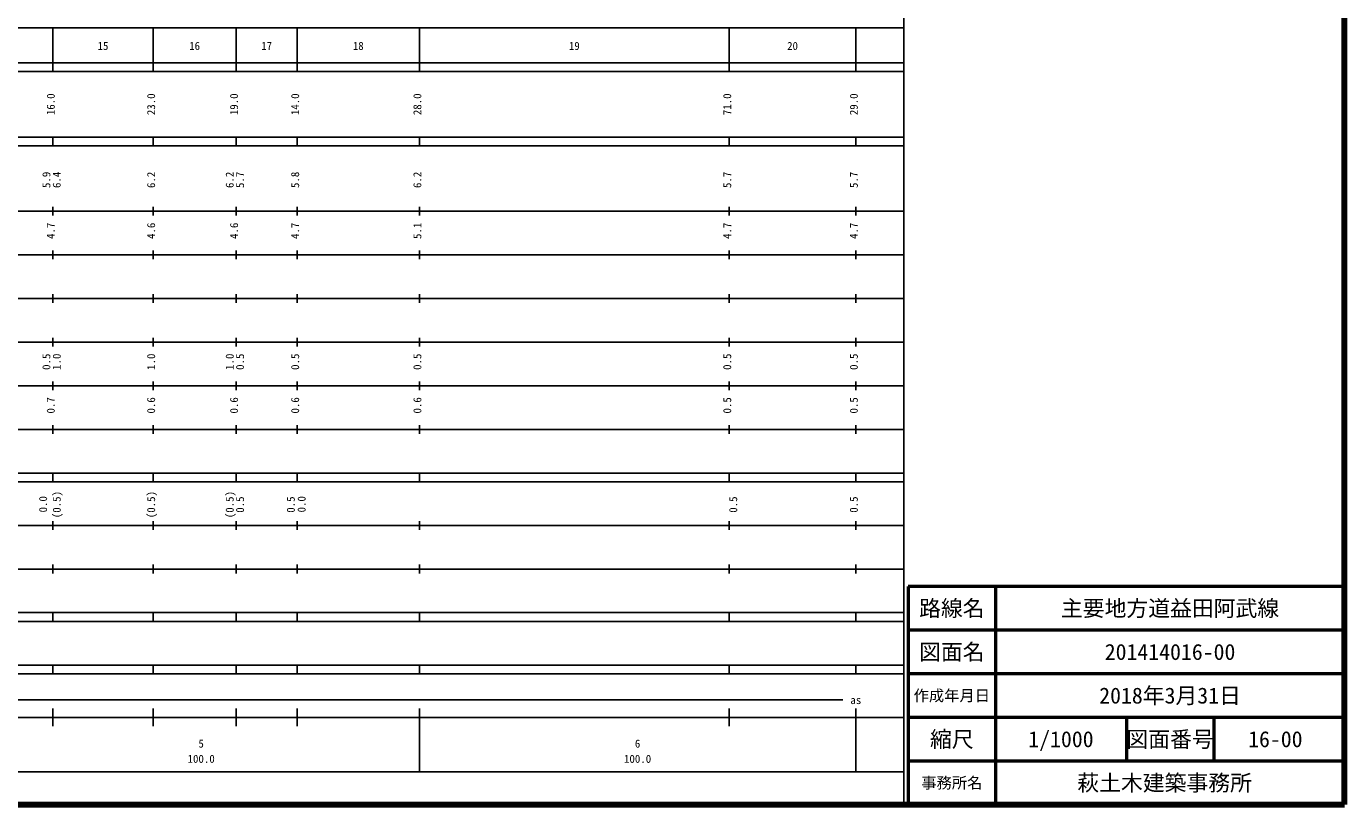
# Model space of a CAD drawing. Units: millimetres on the paper, enlarged 1000 times. Extents: x 40000 to 680000, y 20000 to 380000.
# Drawn here: x 377952 to 680000, y 20000 to 198357 of the extents above; entities that cross this region are included whole.
import ezdxf
from ezdxf.enums import TextEntityAlignment as Align

# ---------------------------------------------------------------- set-up
doc = ezdxf.new("R2010")
doc.units = ezdxf.units.MM
doc.header["$LTSCALE"] = 1000
for name, color, linetype, lineweight in [('M-TTL', 2, 'Continuous', 140), ('M-TTL-BAND', 7, 'Continuous', 25), ('M-TTL-FRAM', 2, 'Continuous', 50), ('M-TTL-LINE', 7, 'Continuous', 50)]:
    doc.layers.add(name, color=color, linetype=linetype, lineweight=lineweight)
doc.layers.add('M-TTL-TXT', color=7, linetype='Continuous')
doc.styles.add('ＭＳ ゴシック', font='')
doc.styles.get('ＭＳ ゴシック').set_extended_font_data('MS Gothic')

msp = doc.modelspace()

# ---------------------------------------------------------------- linework, layer by layer
at = {"layer": 'M-TTL'}
for p, q in [((680000, 20000), (680000, 380000)), ((40000, 20000), (680000, 20000))]:
    msp.add_line(p, q, dxfattribs=at)
at = {"layer": 'M-TTL-BAND'}
for p, q in [((579000, 20000), (579000, 370000)), ((68000, 198000), (579000, 198000)), ((384000, 188000), (384000, 198000)), ((407000, 188000), (407000, 198000)), ((426000, 188000), (426000, 198000)), ((440000, 188000), (440000, 198000)), ((468000, 188000), (468000, 198000)), ((539000, 188000), (539000, 198000)), ((568000, 188000), (568000, 198000)), ((40000, 190000), (579000, 190000)), ((40000, 188000), (579000, 188000)), ((40000, 173000), (579000, 173000)), ((384000, 171000), (384000, 173000)), ((407000, 171000), (407000, 173000)), ((426000, 171000), (426000, 173000)), ((440000, 171000), (440000, 173000)), ((468000, 171000), (468000, 173000)), ((539000, 171000), (539000, 173000)), ((568000, 171000), (568000, 173000)), ((40000, 171000), (579000, 171000)), ((40000, 156000), (579000, 156000)), ((384000, 155000), (384000, 157000)), ((407000, 155000), (407000, 157000)), ((426000, 155000), (426000, 157000)), ((440000, 155000), (440000, 157000)), ((468000, 155000), (468000, 157000)), ((539000, 155000), (539000, 157000)), ((568000, 155000), (568000, 157000)), ((46000, 146000), (579000, 146000)), ((384000, 145000), (384000, 147000)), ((407000, 145000), (407000, 147000)), ((426000, 145000), (426000, 147000)), ((440000, 145000), (440000, 147000)), ((468000, 145000), (468000, 147000)), ((539000, 145000), (539000, 147000)), ((568000, 145000), (568000, 147000)), ((52000, 136000), (579000, 136000)), ((384000, 135000), (384000, 137000)), ((407000, 135000), (407000, 137000)), ((426000, 135000), (426000, 137000)), ((440000, 135000), (440000, 137000)), ((468000, 135000), (468000, 137000)), ((539000, 135000), (539000, 137000)), ((568000, 135000), (568000, 137000)), ((384000, 125000), (384000, 127000)), ((407000, 125000), (407000, 127000)), ((426000, 125000), (426000, 127000)), ((440000, 125000), (440000, 127000)), ((468000, 125000), (468000, 127000)), ((539000, 125000), (539000, 127000)), ((568000, 125000), (568000, 127000)), ((46000, 126000), (579000, 126000)), ((52000, 116000), (579000, 116000)), ((384000, 115000), (384000, 117000)), ((407000, 115000), (407000, 117000)), ((426000, 115000), (426000, 117000)), ((440000, 115000), (440000, 117000)), ((468000, 115000), (468000, 117000)), ((539000, 115000), (539000, 117000)), ((568000, 115000), (568000, 117000)), ((46000, 106000), (579000, 106000)), ((384000, 105000), (384000, 107000)), ((407000, 105000), (407000, 107000)), ((426000, 105000), (426000, 107000)), ((440000, 105000), (440000, 107000)), ((468000, 105000), (468000, 107000)), ((539000, 105000), (539000, 107000)), ((568000, 105000), (568000, 107000)), ((40000, 96000), (579000, 96000)), ((40000, 94000), (579000, 94000)), ((384000, 94000), (384000, 96000)), ((407000, 94000), (407000, 96000)), ((426000, 94000), (426000, 96000)), ((440000, 94000), (440000, 96000)), ((468000, 94000), (468000, 96000)), ((539000, 94000), (539000, 96000)), ((568000, 94000), (568000, 96000)), ((384000, 83000), (384000, 85000)), ((407000, 83000), (407000, 85000)), ((426000, 83000), (426000, 85000)), ((440000, 83000), (440000, 85000)), ((468000, 83000), (468000, 85000)), ((539000, 83000), (539000, 85000)), ((568000, 83000), (568000, 85000)), ((49000, 84000), (579000, 84000)), ((40000, 74000), (579000, 74000)), ((384000, 73000), (384000, 75000)), ((407000, 73000), (407000, 75000)), ((426000, 73000), (426000, 75000)), ((440000, 73000), (440000, 75000)), ((468000, 73000), (468000, 75000)), ((539000, 73000), (539000, 75000)), ((568000, 73000), (568000, 75000)), ((40000, 64000), (579000, 64000)), ((384000, 62000), (384000, 64000)), ((407000, 62000), (407000, 64000)), ((426000, 62000), (426000, 64000)), ((440000, 62000), (440000, 64000)), ((468000, 62000), (468000, 64000)), ((539000, 62000), (539000, 64000)), ((568000, 62000), (568000, 64000)), ((40000, 62000), (579000, 62000)), ((40000, 52000), (579000, 52000)), ((384000, 50000), (384000, 52000)), ((407000, 50000), (407000, 52000)), ((426000, 50000), (426000, 52000)), ((440000, 50000), (440000, 52000)), ((468000, 50000), (468000, 52000)), ((539000, 50000), (539000, 52000)), ((568000, 50000), (568000, 52000)), ((40000, 50000), (579000, 50000)), ((136500, 44000), (565000, 44000)), ((40000, 40000), (579000, 40000)), ((384000, 38000), (384000, 42000)), ((407000, 38000), (407000, 42000)), ((426000, 38000), (426000, 42000)), ((440000, 38000), (440000, 42000)), ((468000, 27500), (468000, 42000)), ((539000, 38000), (539000, 42000)), ((568000, 27500), (568000, 42000)), ((68000, 27500), (579000, 27500))]:
    msp.add_line(p, q, dxfattribs=at)
at = {"layer": 'M-TTL-FRAM'}
for p, q in [((680000, 70000), (580000, 70000)), ((580000, 70000), (580000, 20000))]:
    msp.add_line(p, q, dxfattribs=at)
at = {"layer": 'M-TTL-LINE'}
for p, q in [((600000, 70000), (600000, 20000)), ((680000, 60000), (580000, 60000)), ((680000, 50000), (580000, 50000)), ((680000, 40000), (580000, 40000)), ((630000, 40000), (630000, 30000)), ((650000, 40000), (650000, 30000)), ((680000, 30000), (580000, 30000))]:
    msp.add_line(p, q, dxfattribs=at)

# ---------------------------------------------------------------- texts
at = {"layer": 'M-TTL-BAND', "style": 'ＭＳ ゴシック'}
for s, p in [('15', (395500, 192405)), ('16', (416500, 192405)), ('17', (433000, 192405)), ('18', (454000, 192405)), ('19', (503500, 192405)), ('20', (553500, 192405)), ('as', (568000, 42500)), ('5', (418000, 32523)), ('6', (518000, 32523)), ('100.0', (418000, 29033)), ('100.0', (518000, 29033))]:
    msp.add_text(s, height=1833, dxfattribs=at).set_placement(p, align=Align.BOTTOM_CENTER)
for s, p in [('16.0', (385000, 180500)), ('23.0', (408000, 180500)), ('19.0', (427000, 180500)), ('14.0', (441000, 180500)), ('28.0', (469000, 180500)), ('71.0', (540000, 180500)), ('29.0', (569000, 180500)), ('5.9', (384000, 163174)), ('6.4', (386370, 163174)), ('6.2', (408000, 163174)), ('6.2', (426000, 163174)), ('5.7', (428370, 163174)), ('5.8', (441000, 163174)), ('6.2', (469000, 163174)), ('5.7', (540000, 163174)), ('5.7', (569000, 163174)), ('4.7', (385000, 151500)), ('4.6', (408000, 151500)), ('4.6', (427000, 151500)), ('4.7', (441000, 151500)), ('5.1', (469000, 151500)), ('4.7', (540000, 151500)), ('4.7', (569000, 151500)), ('0.5', (384000, 121500)), ('1.0', (386370, 121500)), ('1.0', (408000, 121500)), ('1.0', (426000, 121500)), ('0.5', (428370, 121500)), ('0.5', (441000, 121500)), ('0.5', (469000, 121500)), ('0.5', (540000, 121500)), ('0.5', (569000, 121500)), ('0.7', (385000, 111500)), ('0.6', (408000, 111500)), ('0.6', (427000, 111500)), ('0.6', (441000, 111500)), ('0.6', (469000, 111500)), ('0.5', (540000, 111500)), ('0.5', (569000, 111500)), ('(0.5)', (386370, 88764)), ('(0.5)', (408000, 88764)), ('(0.5)', (426000, 88764)), ('0.0', (383245, 88836)), ('0.5', (428370, 88764)), ('0.5', (440000, 88764)), ('0.0', (442477, 88836)), ('0.5', (541370, 88764)), ('0.5', (569000, 88764))]:
    msp.add_text(s, height=1833, rotation=90, dxfattribs=at).set_placement(p, align=Align.BOTTOM_CENTER)
at = {"layer": 'M-TTL-TXT', "style": 'ＭＳ ゴシック'}
for s, height, p in [('路線名', 3666, (590000, 65000)), ('路線名', 3666, (590000, 65000)), ('主要地方道益田阿武線', 3666, (640000, 65000)), ('図面名', 3666, (590000, 55000)), ('図面名', 3666, (590000, 55000)), ('201414016-00', 3666, (640000, 55000)), ('作成年月日', 2566, (590000, 45000)), ('作成年月日', 2566, (590000, 45000)), ('2018年3月31日', 3666, (640000, 45000)), ('縮尺', 3666, (590000, 35000)), ('縮尺', 3666, (590000, 35000)), ('1/1000', 3666, (615000, 35000)), ('図面番号', 3666, (640000, 35000)), ('図面番号', 3666, (640000, 35000)), ('16-00', 3666, (664125, 35000)), ('萩土木建築事務所 ', 3666, (640000, 25000)), ('事務所名', 2566, (590000, 25000)), ('事務所名', 2566, (590000, 25000))]:
    msp.add_text(s, height=height, dxfattribs=at).set_placement(p, align=Align.MIDDLE_CENTER)

doc.saveas('drawing.dxf')
